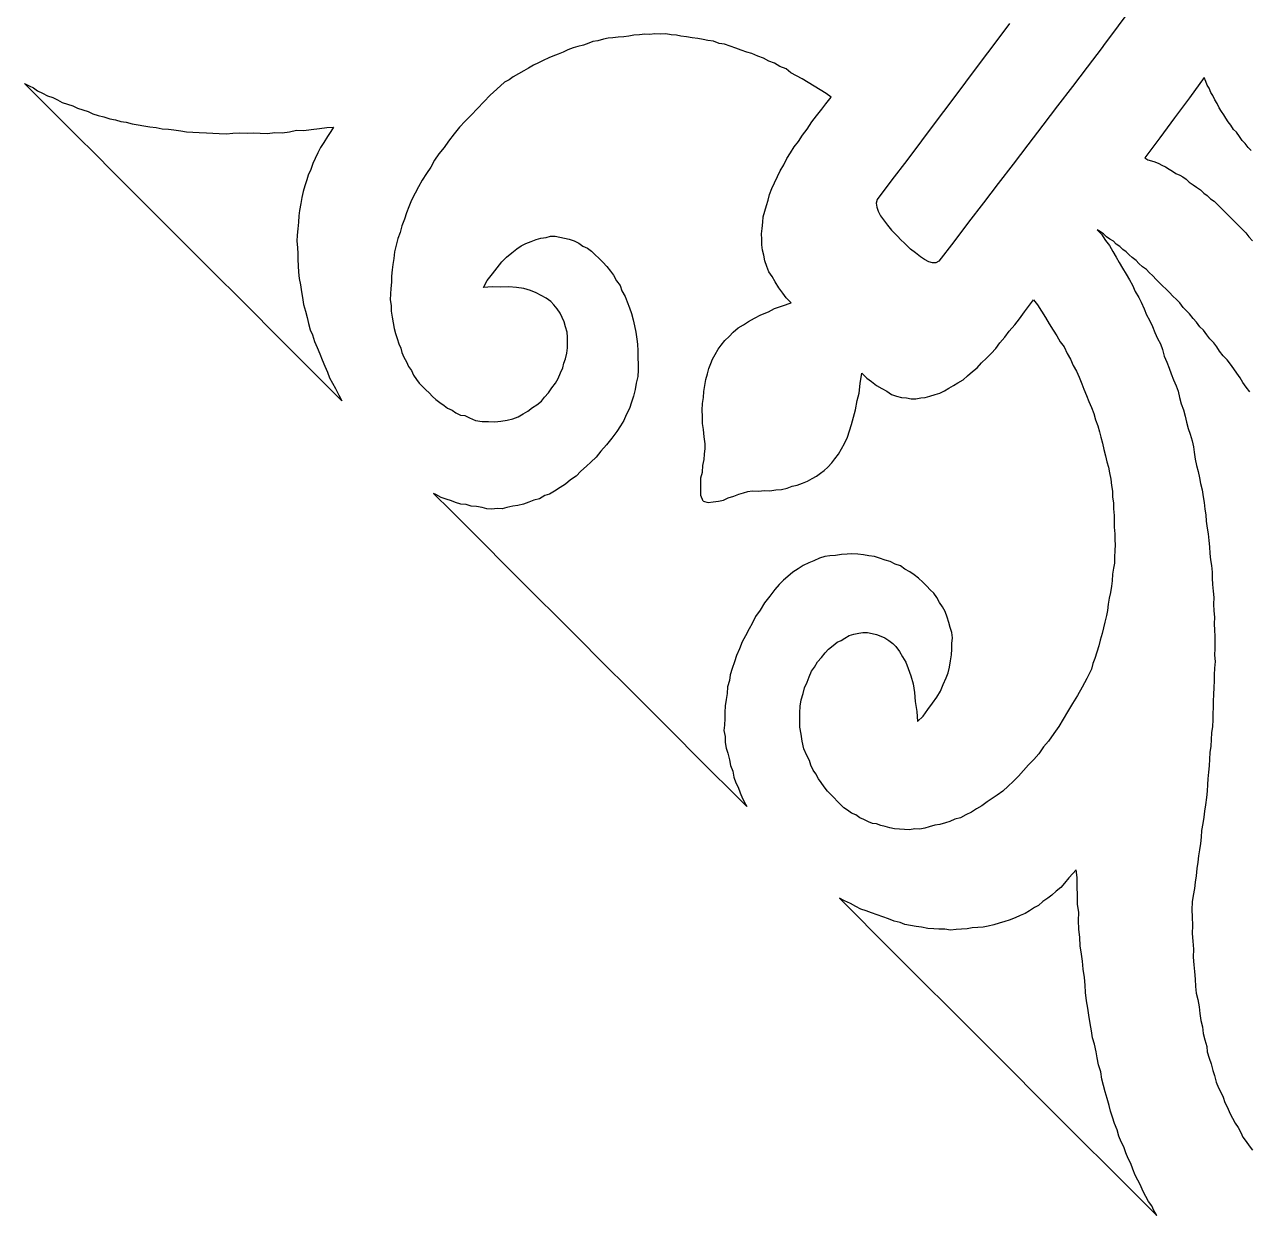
# Model space of a CAD drawing. Extents: x -550 to 550, y -550 to 550.
# Drawn here: x -314.23 to -267.3, y -407.93 to -362.29 of the extents above; entities that cross this region are included whole.
import ezdxf

# ---------------------------------------------------------------- set-up
doc = ezdxf.new("R2010")
doc.units = 0
doc.layers.add('LAYER_1', color=18, linetype='CONTINUOUS')

msp = doc.modelspace()

# ---------------------------------------------------------------- linework, layer by layer
at = {"layer": 'LAYER_1'}
for points in [[(-271.772, -361.589), (-272.332, -362.345), (-272.891, -363.102), (-272.95, -363.179), (-273.518, -363.923), (-274.086, -364.667), (-274.654, -365.411), (-275.222, -366.155), (-275.79, -366.899), (-276.358, -367.643), (-276.926, -368.386), (-277.495, -369.13), (-278.063, -369.874), (-278.631, -370.618), (-279.199, -371.361), (-279.315, -371.427), (-279.45, -371.428), (-279.584, -371.385), (-279.757, -371.303), (-279.91, -371.195), (-280.101, -371.049), (-280.293, -370.903), (-280.522, -370.674), (-280.654, -370.542)], [(-276.497, -362.256), (-277.06, -363.005), (-277.623, -363.754), (-278.186, -364.503), (-278.748, -365.253), (-279.311, -366.002), (-279.874, -366.751), (-280.436, -367.5), (-280.999, -368.25), (-281.562, -368.999), (-281.602, -369.14), (-281.585, -369.294), (-281.528, -369.441), (-281.434, -369.626), (-281.32, -369.785), (-281.168, -369.983), (-281.016, -370.18), (-280.787, -370.409), (-280.655, -370.541)], [(-288.239, -380.555), (-288.318, -380.34), (-288.318, -380.113), (-288.318, -379.886), (-288.318, -379.659), (-288.259, -379.446), (-288.24, -379.193), (-288.2, -378.96), (-288.181, -378.753), (-288.161, -378.546), (-288.16, -378.365), (-288.199, -378.099), (-288.218, -377.808), (-288.256, -377.588), (-288.256, -377.317), (-288.274, -377.071), (-288.254, -376.819), (-288.214, -376.587), (-288.213, -376.361), (-288.173, -376.129), (-288.132, -375.897), (-288.073, -375.684), (-288.013, -375.472), (-287.934, -375.279), (-287.874, -375.112), (-287.775, -374.938), (-287.657, -374.739), (-287.538, -374.585), (-287.4, -374.405), (-287.243, -374.245), (-287.086, -374.084), (-286.889, -373.918), (-286.693, -373.796), (-286.497, -373.674), (-286.262, -373.546), (-286.028, -373.418), (-285.734, -373.303), (-285.5, -373.174), (-285.188, -373.078), (-284.856, -372.956), (-285.049, -372.763), (-285.184, -372.583), (-285.337, -372.384), (-285.471, -372.159), (-285.586, -371.953), (-285.721, -371.773), (-285.797, -371.561), (-285.872, -371.35), (-285.909, -371.132), (-285.965, -370.939), (-285.982, -370.74), (-285.98, -370.516), (-285.997, -370.317), (-285.975, -370.112), (-285.952, -369.863), (-285.93, -369.658), (-285.869, -369.447), (-285.808, -369.236), (-285.747, -369.024), (-285.686, -368.813), (-285.604, -368.577), (-285.504, -368.36), (-285.384, -368.117), (-285.283, -367.9), (-285.144, -367.676), (-285.024, -367.433), (-284.884, -367.21), (-284.745, -366.986), (-284.586, -366.781), (-284.427, -366.532), (-284.248, -366.302), (-284.069, -366.028), (-283.89, -365.798), (-283.692, -365.542), (-283.534, -365.338), (-283.335, -365.082), (-283.526, -364.937), (-283.756, -364.798), (-283.986, -364.659), (-284.216, -364.52), (-284.446, -364.38), (-284.657, -364.26), (-284.868, -364.14), (-285.059, -363.994), (-285.29, -363.899), (-285.501, -363.779), (-285.713, -363.703), (-285.925, -363.582), (-286.137, -363.506), (-286.368, -363.411), (-286.562, -363.354), (-286.774, -363.277), (-286.987, -363.201), (-287.199, -363.124), (-287.412, -363.048), (-287.626, -363.016), (-287.839, -362.939), (-288.052, -362.907), (-288.227, -362.868), (-288.441, -362.836), (-288.655, -362.803), (-288.869, -362.77), (-289.084, -362.738), (-289.259, -362.699), (-289.454, -362.685), (-289.668, -362.652), (-289.884, -362.663), (-290.079, -362.65), (-290.276, -362.68), (-290.472, -362.666), (-290.668, -362.696), (-290.884, -362.707), (-291.081, -362.737), (-291.278, -362.767), (-291.494, -362.778), (-291.691, -362.808), (-291.868, -362.813), (-292.046, -362.862), (-292.263, -362.916), (-292.461, -362.946), (-292.619, -363.014), (-292.818, -363.088), (-293.036, -363.142), (-293.214, -363.191), (-293.413, -363.265), (-293.592, -363.358), (-293.791, -363.431), (-293.99, -363.504), (-294.149, -363.572), (-294.368, -363.671), (-294.548, -363.763), (-294.728, -363.856), (-294.928, -363.973), (-295.108, -364.066), (-295.308, -364.183), (-295.508, -364.301), (-295.669, -364.412), (-295.849, -364.504), (-296.132, -364.766), (-296.394, -365.003), (-296.637, -365.259), (-296.88, -365.515), (-297.123, -365.771), (-297.346, -366.002), (-297.569, -366.233), (-297.773, -366.483), (-297.996, -366.759), (-298.16, -367.004), (-298.363, -367.254), (-298.527, -367.499), (-298.671, -367.763), (-298.834, -368.008), (-298.998, -368.253), (-299.142, -368.518), (-299.265, -368.758), (-299.409, -369.022), (-299.513, -369.281), (-299.596, -369.516), (-299.68, -369.75), (-299.783, -370.009), (-299.847, -370.263), (-299.93, -370.498), (-299.994, -370.752), (-300.057, -371.007), (-300.08, -371.255), (-300.123, -371.485), (-300.146, -371.689), (-300.169, -371.938), (-300.172, -372.162), (-300.195, -372.412), (-300.217, -372.616), (-300.22, -372.84), (-300.182, -373.059), (-300.185, -373.284), (-300.147, -373.503), (-300.11, -373.722), (-300.072, -373.941), (-300.014, -374.135), (-299.956, -374.33), (-299.898, -374.524), (-299.82, -374.693), (-299.781, -374.867), (-299.703, -375.037), (-299.605, -375.226), (-299.526, -375.395), (-299.408, -375.558), (-299.329, -375.728), (-299.211, -375.891), (-299.112, -376.036), (-298.974, -376.174), (-298.855, -376.293), (-298.736, -376.411), (-298.598, -376.55), (-298.479, -376.669), (-298.32, -376.782), (-298.162, -376.895), (-298.023, -376.989), (-297.844, -377.076), (-297.706, -377.17), (-297.527, -377.258), (-297.368, -377.28), (-297.19, -377.368), (-296.952, -377.47), (-296.694, -377.501), (-296.456, -377.512), (-296.218, -377.523), (-295.98, -377.489), (-295.741, -377.455), (-295.523, -377.401), (-295.325, -377.327), (-295.126, -377.208), (-294.948, -377.114), (-294.769, -376.975), (-294.61, -376.862), (-294.431, -376.723), (-294.312, -376.57), (-294.153, -376.412), (-294.033, -376.214), (-293.894, -376.035), (-293.794, -375.863), (-293.694, -375.645), (-293.613, -375.453), (-293.573, -375.267), (-293.512, -375.101), (-293.451, -374.889), (-293.43, -374.683), (-293.428, -374.458), (-293.427, -374.278), (-293.445, -374.079), (-293.503, -373.885), (-293.56, -373.691), (-293.637, -373.523), (-293.715, -373.355), (-293.832, -373.193), (-293.949, -373.03), (-294.066, -372.913), (-294.242, -372.782), (-294.439, -372.676), (-294.635, -372.571), (-294.852, -372.49), (-295.108, -372.415), (-295.385, -372.366), (-295.682, -372.341), (-295.979, -372.362), (-296.316, -372.343), (-296.653, -372.368), (-296.511, -372.102), (-296.31, -371.849), (-296.129, -371.622), (-295.948, -371.394), (-295.767, -371.212), (-295.567, -371.049), (-295.367, -370.886), (-295.207, -370.773), (-295.028, -370.68), (-294.829, -370.607), (-294.631, -370.533), (-294.452, -370.485), (-294.254, -370.456), (-294.076, -370.407), (-293.898, -370.403), (-293.721, -370.444), (-293.544, -370.485), (-293.367, -370.526), (-293.171, -370.586), (-292.994, -370.672), (-292.838, -370.783), (-292.662, -370.868), (-292.506, -370.979), (-292.37, -371.115), (-292.233, -371.251), (-292.078, -371.407), (-291.922, -371.562), (-291.787, -371.743), (-291.67, -371.905), (-291.555, -372.111), (-291.419, -372.293), (-291.343, -372.505), (-291.227, -372.712), (-291.15, -372.924), (-291.054, -373.157), (-290.977, -373.369), (-290.921, -373.608), (-290.864, -373.846), (-290.807, -374.085), (-290.769, -374.349), (-290.751, -374.549), (-290.733, -374.794), (-290.735, -375.064), (-290.717, -375.309), (-290.718, -375.534), (-290.74, -375.786), (-290.8, -376.043), (-290.84, -376.275), (-290.901, -376.532), (-290.98, -376.77), (-291.06, -377.008), (-291.179, -377.252), (-291.278, -377.471), (-291.397, -377.67), (-291.536, -377.894), (-291.733, -378.15), (-291.931, -378.406), (-292.148, -378.643), (-292.326, -378.874), (-292.543, -379.065), (-292.701, -379.224), (-292.919, -379.415), (-293.097, -379.601), (-293.314, -379.746), (-293.512, -379.912), (-293.709, -380.032), (-293.927, -380.177), (-294.125, -380.297), (-294.303, -380.346), (-294.501, -380.466), (-294.719, -380.52), (-294.917, -380.594), (-295.115, -380.669), (-295.333, -380.723), (-295.531, -380.751), (-295.749, -380.806), (-295.928, -380.854), (-296.126, -380.837), (-296.325, -380.865), (-296.523, -380.848), (-296.702, -380.806), (-296.921, -380.769), (-297.119, -380.751), (-297.318, -380.689), (-297.517, -380.671), (-297.716, -380.609), (-297.875, -380.54), (-298.074, -380.477), (-298.273, -380.414), (-298.472, -380.306), (-298.559, -380.263), (-297.893, -380.93), (-297.226, -381.596), (-296.56, -382.262), (-295.894, -382.929), (-295.227, -383.595), (-294.561, -384.262), (-293.894, -384.928), (-293.228, -385.595), (-292.561, -386.261)], [(-267.244, -367.116), (-267.355, -367.004), (-267.466, -366.848), (-267.578, -366.736), (-267.689, -366.58), (-267.8, -366.423), (-267.911, -366.312), (-268.022, -366.155), (-268.115, -366.018), (-268.207, -365.88), (-268.281, -365.761), (-268.373, -365.623), (-268.465, -365.485), (-268.538, -365.322), (-268.631, -365.184), (-268.704, -365.02), (-268.777, -364.901), (-268.85, -364.737), (-268.924, -364.618), (-268.978, -364.473), (-269.033, -364.328), (-269.601, -365.098), (-270.17, -365.868), (-270.739, -366.639), (-271.307, -367.409), (-271.194, -367.476), (-271.062, -367.518), (-270.93, -367.559), (-270.779, -367.619), (-270.666, -367.686), (-270.516, -367.746), (-270.384, -367.833), (-270.253, -367.919), (-270.121, -368.005), (-269.971, -368.065), (-269.858, -368.132), (-269.727, -368.218), (-269.614, -368.33), (-269.464, -368.435), (-269.333, -368.521), (-269.183, -368.625), (-269.052, -368.756), (-268.921, -368.842), (-268.79, -368.973), (-268.658, -369.059), (-268.528, -369.19), (-268.397, -369.321), (-268.266, -369.452), (-268.116, -369.601), (-267.985, -369.732), (-267.855, -369.863), (-267.705, -370.013), (-267.574, -370.143), (-267.443, -370.274), (-267.331, -370.431), (-267.182, -370.581)], [(-267.295, -376.368), (-267.427, -376.19), (-267.559, -376.013), (-267.653, -375.828), (-267.785, -375.65), (-267.898, -375.492), (-268.03, -375.314), (-268.162, -375.137), (-268.313, -374.986), (-268.445, -374.809), (-268.558, -374.651), (-268.671, -374.492), (-268.822, -374.341), (-268.935, -374.183), (-269.067, -374.006), (-269.199, -373.874), (-269.331, -373.696), (-269.463, -373.565), (-269.594, -373.387), (-269.708, -373.274), (-269.84, -373.142), (-269.971, -372.965), (-270.103, -372.833), (-270.235, -372.701), (-270.367, -372.569), (-270.499, -372.438), (-270.631, -372.306), (-270.763, -372.174), (-270.876, -372.061), (-271.008, -371.929), (-271.14, -371.797), (-271.253, -371.684), (-271.404, -371.578), (-271.536, -371.446), (-271.649, -371.333), (-271.8, -371.227), (-271.913, -371.114), (-272.026, -371.001), (-272.159, -370.914), (-272.272, -370.801), (-272.404, -370.714), (-272.517, -370.601), (-272.65, -370.514), (-272.782, -370.427), (-272.895, -370.314), (-273.009, -370.245), (-273.141, -370.158), (-272.971, -370.328), (-272.821, -370.569), (-272.671, -370.765), (-272.539, -370.987), (-272.408, -371.209), (-272.296, -371.412), (-272.164, -371.635), (-272.033, -371.857), (-271.901, -372.079), (-271.788, -372.283), (-271.676, -372.531), (-271.544, -372.754), (-271.45, -372.939), (-271.337, -373.188), (-271.243, -373.418), (-271.13, -373.621), (-271.017, -373.87), (-270.923, -374.101), (-270.829, -374.331), (-270.716, -374.535), (-270.641, -374.746), (-270.566, -375.003), (-270.471, -375.234), (-270.377, -375.464), (-270.301, -375.676), (-270.207, -375.907), (-270.112, -376.137), (-270.036, -376.349), (-269.979, -376.588), (-269.922, -376.826), (-269.828, -377.057), (-269.771, -377.296), (-269.713, -377.534), (-269.656, -377.773), (-269.58, -377.986), (-269.504, -378.243), (-269.446, -378.482), (-269.427, -378.683), (-269.388, -378.949), (-269.33, -379.188), (-269.273, -379.427), (-269.215, -379.667), (-269.176, -379.887), (-269.118, -380.127), (-269.079, -380.393), (-269.04, -380.613), (-269.019, -380.861), (-268.98, -381.081), (-268.96, -381.329), (-268.92, -381.595), (-268.881, -381.816), (-268.86, -382.064), (-268.839, -382.312), (-268.818, -382.559), (-268.797, -382.807), (-268.757, -383.029), (-268.736, -383.277), (-268.734, -383.506), (-268.713, -383.754), (-268.692, -384.002), (-268.67, -384.25), (-268.687, -384.506), (-268.665, -384.755), (-268.643, -385.003), (-268.659, -385.26), (-268.638, -385.508), (-268.635, -385.738), (-268.631, -386.014), (-268.629, -386.198), (-268.645, -386.454), (-268.623, -386.703), (-268.638, -386.96), (-268.654, -387.217), (-268.65, -387.447), (-268.666, -387.704), (-268.681, -387.961), (-268.696, -388.218), (-268.692, -388.449), (-268.707, -388.706), (-268.704, -388.937), (-268.719, -389.194), (-268.753, -389.432), (-268.767, -389.69), (-268.782, -389.948), (-268.816, -390.186), (-268.83, -390.444), (-268.845, -390.702), (-268.878, -390.941), (-268.892, -391.199), (-268.907, -391.41), (-268.921, -391.669), (-268.955, -391.908), (-268.987, -392.193), (-269.02, -392.432), (-269.053, -392.671), (-269.087, -392.91), (-269.138, -393.177), (-269.152, -393.435), (-269.185, -393.675), (-269.217, -393.914), (-269.25, -394.154), (-269.283, -394.393), (-269.315, -394.633), (-269.347, -394.919), (-269.379, -395.159), (-269.412, -395.399), (-269.463, -395.666), (-269.495, -395.906), (-269.506, -396.212), (-269.499, -396.491), (-269.491, -396.817), (-269.503, -397.124), (-269.476, -397.423), (-269.449, -397.722), (-269.46, -398.029), (-269.433, -398.328), (-269.407, -398.581), (-269.379, -398.88), (-269.372, -399.16), (-269.345, -399.414), (-269.281, -399.659), (-269.235, -399.932), (-269.209, -400.186), (-269.163, -400.459), (-269.098, -400.705), (-269.071, -400.958), (-269.007, -401.204), (-268.942, -401.451), (-268.917, -401.658), (-268.852, -401.904), (-268.769, -402.123), (-268.704, -402.37), (-268.64, -402.569), (-268.575, -402.816), (-268.492, -403.036), (-268.39, -403.228), (-268.308, -403.401), (-268.244, -403.6), (-268.143, -403.793), (-268.059, -404.013), (-267.958, -404.205), (-267.856, -404.398), (-267.736, -404.563), (-267.634, -404.755), (-267.552, -404.928), (-267.432, -405.094), (-267.312, -405.259), (-267.192, -405.424)], [(-288.238, -380.556), (-288.042, -380.616), (-287.847, -380.585), (-287.651, -380.553), (-287.455, -380.522), (-287.279, -380.426), (-287.064, -380.368), (-286.869, -380.292), (-286.693, -380.24), (-286.518, -380.189), (-286.361, -380.164), (-286.127, -380.171), (-285.874, -380.152), (-285.679, -380.166), (-285.445, -380.128), (-285.23, -380.115), (-285.016, -380.057), (-284.821, -379.979), (-284.627, -379.947), (-284.432, -379.869), (-284.238, -379.791), (-284.063, -379.694), (-283.888, -379.597), (-283.733, -379.48), (-283.597, -379.389), (-283.461, -379.252), (-283.306, -379.09), (-283.189, -378.934), (-283.053, -378.752), (-282.937, -378.551), (-282.82, -378.35), (-282.704, -378.103), (-282.626, -377.864), (-282.548, -377.624), (-282.47, -377.339), (-282.392, -377.054), (-282.333, -376.704), (-282.255, -376.42), (-282.215, -376.051), (-282.155, -375.657), (-281.962, -375.85), (-281.788, -375.978), (-281.595, -376.126), (-281.383, -376.247), (-281.19, -376.349), (-281.016, -376.478), (-280.823, -376.535), (-280.63, -376.592), (-280.437, -376.603), (-280.264, -376.641), (-280.09, -376.633), (-279.897, -376.599), (-279.723, -376.591), (-279.55, -376.538), (-279.338, -376.477), (-279.164, -376.424), (-278.99, -376.325), (-278.817, -376.227), (-278.643, -376.128), (-278.47, -376.029), (-278.277, -375.904), (-278.104, -375.76), (-277.911, -375.589), (-277.738, -375.445), (-277.564, -375.256), (-277.372, -375.085), (-277.198, -374.896), (-277.025, -374.706), (-276.87, -374.497), (-276.678, -374.281), (-276.504, -374.047), (-276.292, -373.805), (-276.118, -373.57), (-275.926, -373.309), (-275.771, -373.1), (-275.578, -372.839), (-275.427, -373.036), (-275.275, -373.279), (-275.123, -373.521), (-274.972, -373.764), (-274.82, -374.006), (-274.687, -374.23), (-274.554, -374.453), (-274.402, -374.651), (-274.289, -374.9), (-274.156, -375.124), (-274.061, -375.355), (-273.928, -375.579), (-273.833, -375.81), (-273.719, -376.06), (-273.643, -376.273), (-273.548, -376.504), (-273.453, -376.735), (-273.357, -376.966), (-273.262, -377.198), (-273.205, -377.437), (-273.109, -377.668), (-273.052, -377.907), (-272.994, -378.101), (-272.937, -378.34), (-272.879, -378.579), (-272.822, -378.818), (-272.764, -379.058), (-272.706, -379.251), (-272.667, -379.472), (-272.609, -379.711), (-272.589, -379.958), (-272.55, -380.179), (-272.55, -380.406), (-272.51, -380.627), (-272.509, -380.855), (-272.489, -381.102), (-272.488, -381.33), (-272.486, -381.559), (-272.466, -381.806), (-272.464, -382.035), (-272.444, -382.236), (-272.462, -382.446), (-272.479, -382.701), (-272.477, -382.929), (-272.514, -383.12), (-272.55, -383.356), (-272.567, -383.611), (-272.584, -383.821), (-272.621, -384.057), (-272.676, -384.274), (-272.712, -384.51), (-272.748, -384.747), (-272.784, -384.937), (-272.839, -385.2), (-272.893, -385.418), (-272.948, -385.635), (-273.022, -385.879), (-273.077, -386.096), (-273.151, -386.34), (-273.224, -386.584), (-273.298, -386.783), (-273.353, -387), (-273.54, -387.358), (-273.707, -387.69), (-273.895, -388.002), (-274.082, -388.314), (-274.269, -388.626), (-274.437, -388.911), (-274.605, -389.197), (-274.793, -389.463), (-275, -389.756), (-275.188, -389.975), (-275.376, -390.242), (-275.564, -390.462), (-275.773, -390.662), (-275.961, -390.882), (-276.15, -391.102), (-276.358, -391.302), (-276.547, -391.476), (-276.756, -391.676), (-276.965, -391.83), (-277.155, -391.957), (-277.346, -392.084), (-277.555, -392.238), (-277.765, -392.345), (-277.956, -392.472), (-278.166, -392.58), (-278.377, -392.687), (-278.588, -392.748), (-278.78, -392.828), (-278.953, -392.882), (-279.164, -392.943), (-279.357, -392.977), (-279.569, -393.038), (-279.742, -393.091), (-279.935, -393.125), (-280.129, -393.113), (-280.322, -393.147), (-280.516, -393.134), (-280.71, -393.122), (-280.904, -393.109), (-281.08, -393.07), (-281.255, -393.031), (-281.43, -392.991), (-281.587, -392.926), (-281.743, -392.906), (-281.899, -392.84), (-282.076, -392.754), (-282.232, -392.689), (-282.39, -392.577), (-282.547, -392.511), (-282.704, -392.398), (-282.842, -392.306), (-282.98, -392.168), (-283.099, -392.049), (-283.218, -391.93), (-283.356, -391.791), (-283.475, -391.673), (-283.595, -391.508), (-283.714, -391.343), (-283.814, -391.198), (-283.914, -391.007), (-284.014, -390.862), (-284.114, -390.671), (-284.156, -390.493), (-284.256, -390.302), (-284.376, -390.045), (-284.439, -389.756), (-284.481, -389.487), (-284.524, -389.217), (-284.527, -388.941), (-284.531, -388.666), (-284.514, -388.41), (-284.478, -388.174), (-284.403, -387.931), (-284.347, -387.715), (-284.252, -387.493), (-284.176, -387.296), (-284.081, -387.074), (-283.965, -386.917), (-283.851, -386.714), (-283.696, -386.55), (-283.562, -386.367), (-283.427, -386.229), (-283.253, -386.085), (-283.099, -385.968), (-282.944, -385.896), (-282.809, -385.804), (-282.635, -385.705), (-282.461, -385.653), (-282.267, -385.62), (-282.112, -385.593), (-281.937, -385.586), (-281.762, -385.625), (-281.588, -385.664), (-281.432, -385.729), (-281.276, -385.794), (-281.12, -385.904), (-280.964, -386.015), (-280.847, -386.132), (-280.71, -386.315), (-280.591, -386.524), (-280.473, -386.733), (-280.374, -386.968), (-280.274, -387.25), (-280.193, -387.557), (-280.131, -387.892), (-280.108, -388.233), (-280.045, -388.613), (-280.02, -389.001), (-279.81, -388.803), (-279.62, -388.539), (-279.449, -388.301), (-279.278, -388.064), (-279.146, -387.833), (-279.033, -387.583), (-278.92, -387.333), (-278.845, -387.135), (-278.79, -386.919), (-278.754, -386.682), (-278.718, -386.446), (-278.701, -386.236), (-278.703, -386.007), (-278.686, -385.797), (-278.707, -385.595), (-278.767, -385.399), (-278.826, -385.203), (-278.886, -385.007), (-278.965, -384.792), (-279.063, -384.603), (-279.18, -384.441), (-279.278, -384.252), (-279.395, -384.09), (-279.531, -383.953), (-279.667, -383.817), (-279.823, -383.662), (-279.979, -383.506), (-280.153, -383.377), (-280.309, -383.267), (-280.503, -383.164), (-280.677, -383.034), (-280.871, -382.976), (-281.065, -382.873), (-281.259, -382.815), (-281.473, -382.738), (-281.667, -382.68), (-281.88, -382.648), (-282.093, -382.616), (-282.307, -382.585), (-282.54, -382.579), (-282.714, -382.586), (-282.928, -382.599), (-283.161, -382.638), (-283.374, -382.652), (-283.569, -382.684), (-283.782, -382.743), (-283.996, -382.847), (-284.19, -382.925), (-284.403, -383.029), (-284.598, -383.153), (-284.792, -383.277), (-284.986, -383.446), (-285.16, -383.589), (-285.315, -383.751), (-285.49, -383.94), (-285.683, -384.2), (-285.877, -384.46), (-286.051, -384.74), (-286.225, -384.975), (-286.36, -385.248), (-286.475, -385.45), (-286.61, -385.724), (-286.745, -385.952), (-286.841, -386.219), (-286.956, -386.467), (-287.032, -386.709), (-287.128, -386.976), (-287.204, -387.218), (-287.221, -387.428), (-287.297, -387.669), (-287.314, -387.925), (-287.351, -388.16), (-287.387, -388.396), (-287.404, -388.652), (-287.401, -388.881), (-287.418, -389.137), (-287.435, -389.347), (-287.393, -389.57), (-287.39, -389.8), (-287.348, -390.024), (-287.286, -390.221), (-287.224, -390.465), (-287.182, -390.689), (-287.1, -390.906), (-287.058, -391.13), (-286.977, -391.348), (-286.896, -391.52), (-286.814, -391.738), (-286.732, -391.956), (-286.611, -392.167), (-286.562, -392.26), (-287.229, -391.594), (-287.895, -390.927), (-288.562, -390.261), (-289.228, -389.594), (-289.894, -388.928), (-290.561, -388.262), (-291.227, -387.595), (-291.894, -386.929), (-292.56, -386.262)]]:
    msp.add_lwpolyline(points, dxfattribs=at)
for points in [[(-314.234, -364.553), (-314.053, -364.644), (-313.892, -364.715), (-313.732, -364.83), (-313.551, -364.92), (-313.35, -365.03), (-313.147, -365.096), (-312.966, -365.187), (-312.785, -365.277), (-312.583, -365.343), (-312.382, -365.409), (-312.201, -365.499), (-311.999, -365.564), (-311.797, -365.63), (-311.616, -365.72), (-311.415, -365.785), (-311.192, -365.826), (-310.971, -365.911), (-310.749, -365.952), (-310.548, -366.017), (-310.345, -366.038), (-310.103, -366.098), (-309.881, -366.139), (-309.659, -366.179), (-309.438, -366.219), (-309.195, -366.235), (-308.954, -366.295), (-308.711, -366.31), (-308.51, -366.331), (-308.248, -366.366), (-308.026, -366.405), (-307.784, -366.421), (-307.542, -366.436), (-307.26, -366.445), (-307.018, -366.46), (-306.777, -366.475), (-306.495, -366.485), (-306.253, -366.455), (-305.991, -366.444), (-305.709, -366.453), (-305.447, -366.443), (-305.206, -366.457), (-304.925, -366.466), (-304.643, -366.43), (-304.362, -366.439), (-304.081, -366.403), (-303.819, -366.347), (-303.538, -366.355), (-303.257, -366.319), (-302.935, -366.277), (-302.654, -366.241), (-302.394, -366.229), (-302.497, -366.398), (-302.621, -366.591), (-302.766, -366.81), (-302.89, -367.003), (-302.994, -367.217), (-303.099, -367.43), (-303.182, -367.619), (-303.267, -367.852), (-303.371, -368.065), (-303.415, -368.249), (-303.499, -368.482), (-303.563, -368.691), (-303.607, -368.919), (-303.651, -369.147), (-303.696, -369.42), (-303.719, -369.623), (-303.743, -369.872), (-303.767, -370.12), (-303.791, -370.368), (-303.795, -370.592), (-303.778, -370.835), (-303.762, -371.079), (-303.765, -371.302), (-303.748, -371.546), (-303.731, -371.79), (-303.715, -372.033), (-303.657, -372.272), (-303.621, -372.536), (-303.583, -372.755), (-303.546, -373.019), (-303.469, -373.277), (-303.411, -373.516), (-303.354, -373.755), (-303.296, -373.995), (-303.198, -374.184), (-303.12, -374.443), (-303.022, -374.677), (-302.924, -374.911), (-302.826, -375.146), (-302.728, -375.38), (-302.629, -375.614), (-302.551, -375.829), (-302.432, -376.038), (-302.314, -376.248), (-302.195, -376.503), (-302.077, -376.711), (-302.753, -376.035), (-303.428, -375.36), (-304.103, -374.684), (-304.779, -374.009), (-305.454, -373.334), (-306.13, -372.658), (-306.805, -371.983), (-307.48, -371.307), (-308.156, -370.632), (-308.831, -369.957), (-309.507, -369.281), (-310.182, -368.606), (-310.857, -367.93), (-311.533, -367.255), (-312.208, -366.58), (-312.884, -365.904), (-313.559, -365.229)], [(-270.857, -407.93), (-270.961, -407.737), (-271.044, -407.563), (-271.165, -407.397), (-271.268, -407.203), (-271.391, -406.989), (-271.475, -406.769), (-271.578, -406.575), (-271.681, -406.381), (-271.766, -406.161), (-271.85, -405.94), (-271.953, -405.747), (-272.037, -405.526), (-272.122, -405.305), (-272.224, -405.112), (-272.308, -404.892), (-272.374, -404.644), (-272.478, -404.404), (-272.544, -404.157), (-272.628, -403.937), (-272.674, -403.709), (-272.759, -403.442), (-272.825, -403.195), (-272.89, -402.949), (-272.956, -402.702), (-273.002, -402.428), (-273.087, -402.161), (-273.134, -401.888), (-273.179, -401.661), (-273.246, -401.368), (-273.311, -401.121), (-273.357, -400.848), (-273.403, -400.575), (-273.451, -400.255), (-273.497, -399.982), (-273.543, -399.709), (-273.59, -399.389), (-273.598, -399.109), (-273.625, -398.81), (-273.672, -398.491), (-273.699, -398.191), (-273.744, -397.919), (-273.791, -397.6), (-273.799, -397.275), (-273.845, -396.956), (-273.853, -396.63), (-273.841, -396.325), (-273.887, -396.007), (-273.895, -395.681), (-273.903, -395.31), (-273.91, -394.985), (-273.936, -394.687), (-274.067, -394.828), (-274.217, -394.996), (-274.385, -395.191), (-274.535, -395.358), (-274.705, -395.507), (-274.874, -395.655), (-275.025, -395.776), (-275.214, -395.905), (-275.384, -396.053), (-275.536, -396.127), (-275.726, -396.256), (-275.896, -396.357), (-276.087, -396.439), (-276.278, -396.52), (-276.507, -396.609), (-276.679, -396.664), (-276.89, -396.725), (-277.1, -396.787), (-277.311, -396.848), (-277.503, -396.883), (-277.715, -396.898), (-277.927, -396.913), (-278.12, -396.947), (-278.332, -396.962), (-278.544, -396.977), (-278.757, -396.991), (-278.97, -396.959), (-279.203, -396.953), (-279.397, -396.941), (-279.629, -396.935), (-279.863, -396.883), (-280.077, -396.851), (-280.291, -396.818), (-280.505, -396.786), (-280.682, -396.7), (-280.916, -396.647), (-281.131, -396.568), (-281.347, -396.489), (-281.562, -396.409), (-281.778, -396.33), (-281.993, -396.25), (-282.189, -396.191), (-282.386, -396.085), (-282.583, -395.978), (-282.819, -395.879), (-283.014, -395.773), (-282.339, -396.449), (-281.664, -397.124), (-280.988, -397.8), (-280.313, -398.475), (-279.637, -399.15), (-278.962, -399.826), (-278.287, -400.501), (-277.611, -401.177), (-276.936, -401.852), (-276.26, -402.527), (-275.585, -403.203), (-274.91, -403.878), (-274.234, -404.554), (-273.559, -405.229), (-272.884, -405.904), (-272.208, -406.58), (-271.533, -407.255)]]:
    msp.add_lwpolyline(points, close=True, dxfattribs=at)

doc.saveas('drawing.dxf')
